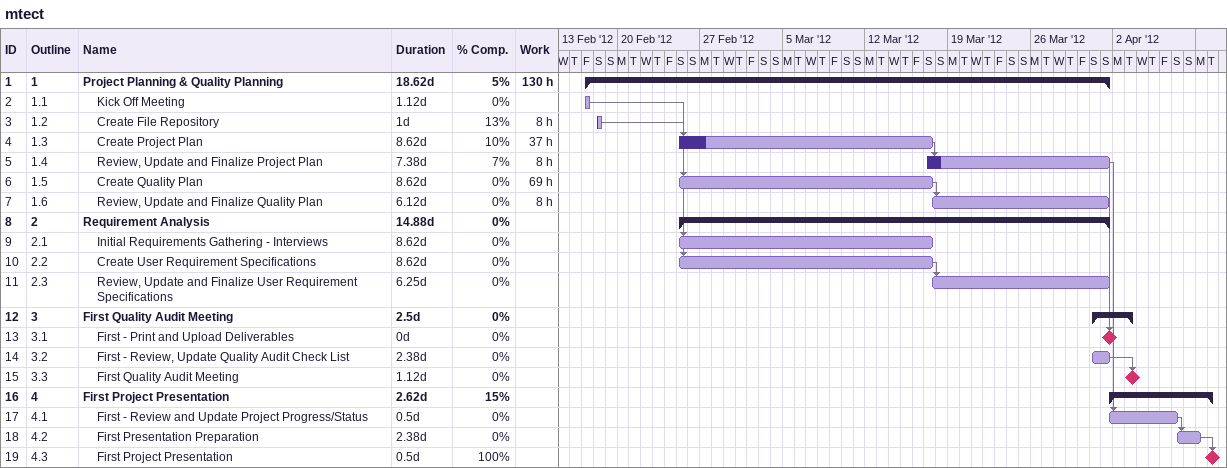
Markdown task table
mtect

| ID | WBS | Task | Duration | Start | Finish | Predecessors | % complete | Work (h) |
|---|---|---|---|---|---|---|---|---|
| 1 | 1 | **Project Planning & Quality Planning** | 18.62d | 2012-02-17 | 2012-04-01 |  | 5 | 130 |
| 2 | 1.1 | Kick Off Meeting | 1.12d | 2012-02-17 | 2012-02-17 |  | 0 |  |
| 3 | 1.2 | Create File Repository | 1d | 2012-02-18 | 2012-02-18 |  | 13 | 8 |
| 4 | 1.3 | Create Project Plan | 8.62d | 2012-02-25 | 2012-03-17 | 2, 3 | 10 | 37 |
| 5 | 1.4 | Review, Update and Finalize Project Plan | 7.38d | 2012-03-17 | 2012-04-01 | 4 | 7 | 8 |
| 6 | 1.5 | Create Quality Plan | 8.62d | 2012-02-25 | 2012-03-17 | 2, 3 | 0 | 69 |
| 7 | 1.6 | Review, Update and Finalize Quality Plan | 6.12d | 2012-03-17 | 2012-04-01 | 6 | 0 | 8 |
| 8 | 2 | **Requirement Analysis** | 14.88d | 2012-02-25 | 2012-04-01 |  | 0 |  |
| 9 | 2.1 | Initial Requirements Gathering - Interviews | 8.62d | 2012-02-25 | 2012-03-17 | 2, 3 | 0 |  |
| 10 | 2.2 | Create User Requirement Specifications | 8.62d | 2012-02-25 | 2012-03-17 | 3, 2 | 0 |  |
| 11 | 2.3 | Review, Update and Finalize User Requirement Specifications | 6.25d | 2012-03-17 | 2012-04-01 | 10 | 0 |  |
| 12 | 3 | **First Quality Audit Meeting** | 2.5d | 2012-03-31 | 2012-04-03 |  | 0 |  |
| 13 | 3.1 | First - Print and Upload Deliverables | 0d | 2012-04-01 | 2012-04-01 | 5, 7, 11 | 0 |  |
| 14 | 3.2 | First - Review, Update Quality Audit Check List | 2.38d | 2012-03-31 | 2012-04-01 |  | 0 |  |
| 15 | 3.3 | First Quality Audit Meeting | 1.12d | 2012-04-03 | 2012-04-03 | 14 | 0 |  |
| 16 | 4 | **First Project Presentation** | 2.62d | 2012-04-01 | 2012-04-10 |  | 15 |  |
| 17 | 4.1 | First - Review and Update Project Progress/Status | 0.5d | 2012-04-01 | 2012-04-07 | 5 | 0 |  |
| 18 | 4.2 | First Presentation Preparation | 2.38d | 2012-04-07 | 2012-04-09 | 17 | 0 |  |
| 19 | 4.3 | First Project Presentation | 0.5d | 2012-04-10 | 2012-04-10 | 18 | 100 |  |
